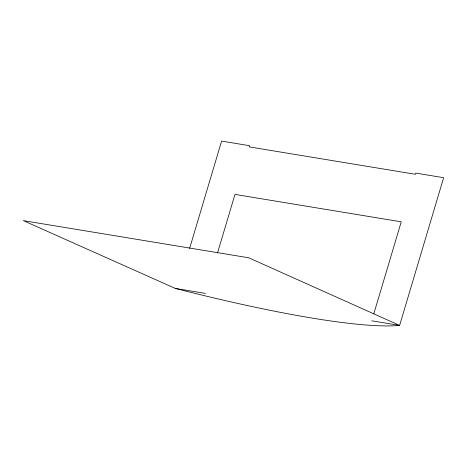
<?xml version="1.0" encoding="UTF-8"?>
<svg xmlns="http://www.w3.org/2000/svg" width="467" height="467" viewBox="0 0 467 467"><rect width="100%" height="100%" fill="white"/><g stroke="black" fill="none" stroke-linecap="round" stroke-linejoin="round"><path stroke-width="0.7" d="M189.62 248.391L221.603 141.092L249.495 145.692L249.139 146.877L415.408 174.29L415.758 173.099L443.65 177.699L399.618 325.411A341.021 43.921 16.6 0 1 175.323 288.437L23.35 220.64L248.707 257.79L399.618 325.411L371.726 320.811M217.511 252.968L234.971 194.412L401.235 221.819L373.804 313.842M175.323 288.437L205.457 293.404"/></g></svg>
